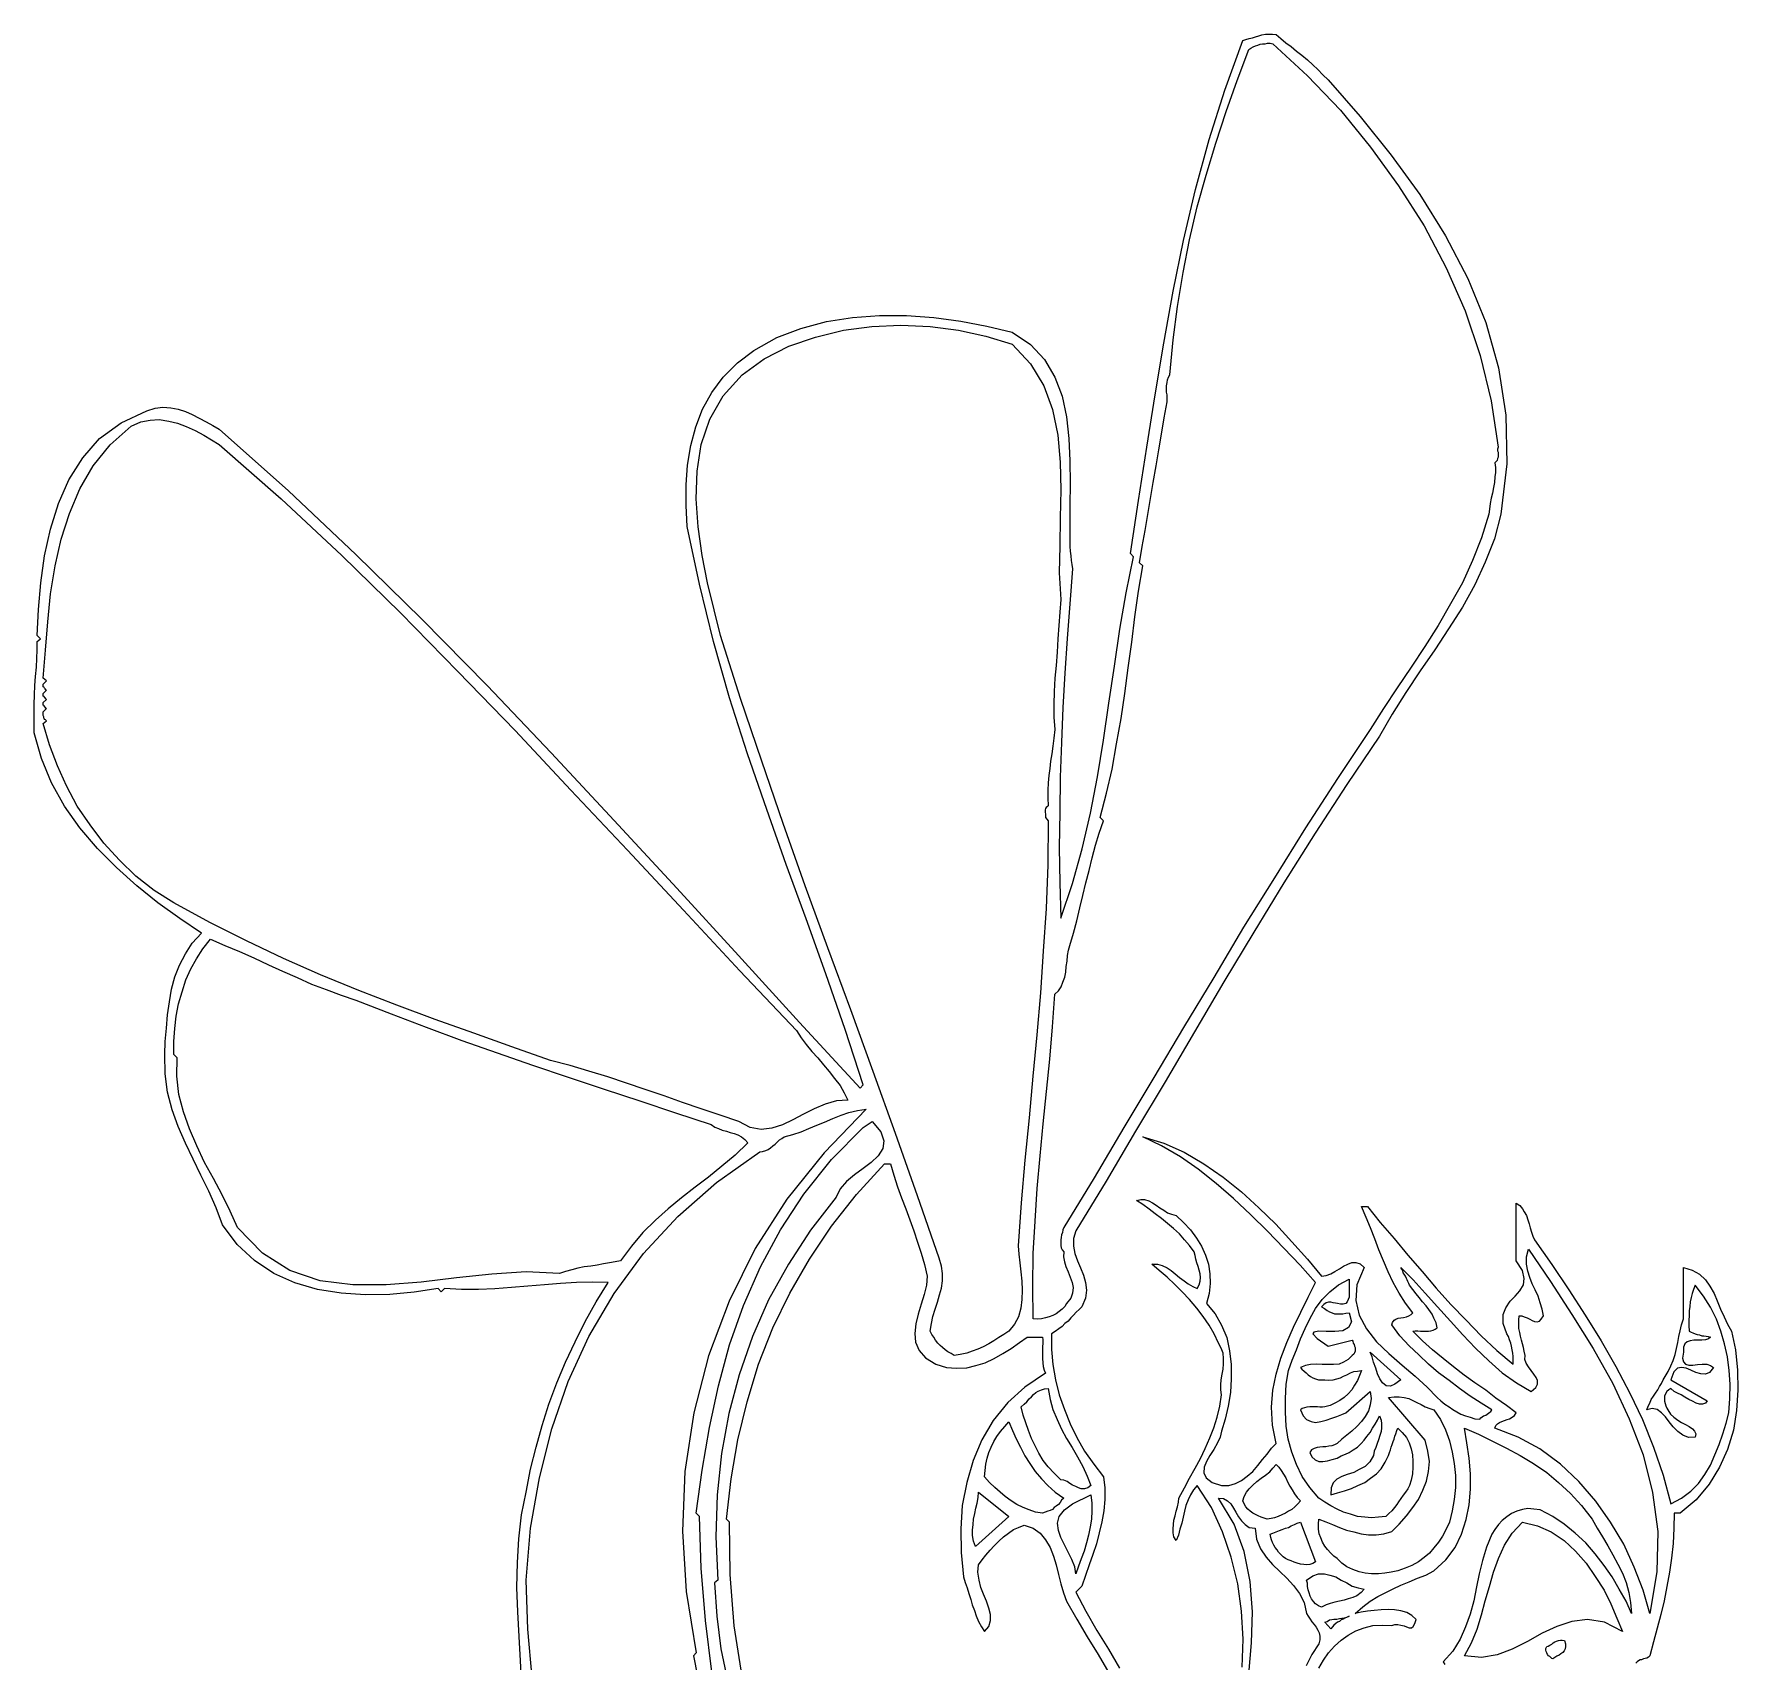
# Model space of a CAD drawing. Extents: x 0.06 to 5.38, y 0.05 to 9.2.
# Drawn here: x 0.701 to 4.417, y 5.649 to 9.199 of the extents above; entities that cross this region are included whole.
import ezdxf

# ---------------------------------------------------------------- set-up
doc = ezdxf.new("R2010")
doc.units = 0
doc.layers.add('1', color=7, linetype='Continuous')

msp = doc.modelspace()

# ---------------------------------------------------------------- linework, layer by layer
for points in [[(1.765, 5.598), (1.762, 5.651), (1.759, 5.704), (1.756, 5.758), (1.754, 5.811), (1.755, 5.865), (1.758, 5.917), (1.764, 5.969), (1.774, 6.019), (1.784, 6.069), (1.796, 6.117), (1.809, 6.164), (1.824, 6.211), (1.841, 6.257), (1.86, 6.302), (1.881, 6.347), (1.903, 6.391), (1.927, 6.434), (1.953, 6.476), (1.918, 6.477), (1.884, 6.476), (1.849, 6.474), (1.814, 6.471), (1.778, 6.468), (1.742, 6.465), (1.706, 6.462), (1.67, 6.461), (1.633, 6.461), (1.596, 6.463), (1.589, 6.456), (1.582, 6.463), (1.53, 6.455), (1.477, 6.45), (1.423, 6.449), (1.371, 6.453), (1.319, 6.461), (1.27, 6.475), (1.224, 6.496), (1.182, 6.524), (1.144, 6.559), (1.112, 6.602), (1.098, 6.639), (1.082, 6.675), (1.065, 6.71), (1.048, 6.745), (1.031, 6.78), (1.015, 6.816), (1.002, 6.853), (0.992, 6.891), (0.987, 6.931), (0.986, 6.973), (0.987, 7.002), (0.99, 7.031), (0.992, 7.06), (0.996, 7.088), (1.001, 7.116), (1.008, 7.143), (1.018, 7.168), (1.031, 7.193), (1.046, 7.216), (1.066, 7.238), (1.019, 7.27), (0.971, 7.304), (0.925, 7.341), (0.881, 7.381), (0.839, 7.423), (0.801, 7.468), (0.767, 7.515), (0.739, 7.566), (0.717, 7.619), (0.701, 7.675), (0.701, 7.696), (0.701, 7.716), (0.701, 7.737), (0.702, 7.758), (0.703, 7.778), (0.704, 7.798), (0.706, 7.818), (0.707, 7.837), (0.708, 7.856), (0.708, 7.874), (0.715, 7.88), (0.708, 7.887), (0.711, 7.944), (0.716, 8.002), (0.724, 8.061), (0.737, 8.119), (0.754, 8.175), (0.777, 8.227), (0.807, 8.275), (0.844, 8.317), (0.891, 8.351), (0.947, 8.377), (0.965, 8.383), (0.982, 8.385), (0.999, 8.384), (1.015, 8.381), (1.031, 8.376), (1.046, 8.369), (1.061, 8.361), (1.076, 8.353), (1.091, 8.345), (1.105, 8.337), (1.256, 8.203), (1.403, 8.064), (1.547, 7.923), (1.689, 7.778), (1.829, 7.631), (1.966, 7.484), (2.103, 7.336), (2.237, 7.189), (2.37, 7.043), (2.503, 6.9), (2.509, 6.907), (2.47, 7.028), (2.428, 7.149), (2.385, 7.269), (2.341, 7.388), (2.299, 7.508), (2.257, 7.629), (2.218, 7.751), (2.183, 7.874), (2.152, 7.999), (2.125, 8.125), (2.123, 8.171), (2.123, 8.216), (2.126, 8.259), (2.133, 8.302), (2.144, 8.342), (2.159, 8.381), (2.179, 8.417), (2.204, 8.451), (2.235, 8.482), (2.271, 8.509), (2.321, 8.537), (2.373, 8.557), (2.429, 8.572), (2.486, 8.581), (2.545, 8.585), (2.604, 8.585), (2.663, 8.581), (2.722, 8.573), (2.779, 8.562), (2.834, 8.549), (2.874, 8.522), (2.905, 8.489), (2.927, 8.451), (2.943, 8.409), (2.953, 8.364), (2.958, 8.317), (2.96, 8.268), (2.961, 8.219), (2.96, 8.171), (2.96, 8.125), (2.96, 8.118), (2.96, 8.109), (2.96, 8.1), (2.96, 8.091), (2.96, 8.081), (2.961, 8.071), (2.962, 8.061), (2.963, 8.051), (2.964, 8.042), (2.966, 8.033), (2.96, 7.956), (2.954, 7.881), (2.949, 7.805), (2.945, 7.73), (2.942, 7.654), (2.939, 7.578), (2.938, 7.502), (2.937, 7.425), (2.938, 7.348), (2.94, 7.271), (2.966, 7.346), (2.987, 7.422), (3.005, 7.5), (3.02, 7.579), (3.033, 7.659), (3.045, 7.74), (3.057, 7.82), (3.069, 7.901), (3.083, 7.98), (3.099, 8.059), (3.092, 8.066), (3.11, 8.182), (3.128, 8.298), (3.146, 8.412), (3.165, 8.525), (3.185, 8.638), (3.208, 8.749), (3.234, 8.86), (3.264, 8.969), (3.298, 9.077), (3.337, 9.185), (3.344, 9.187), (3.351, 9.189), (3.358, 9.191), (3.365, 9.193), (3.372, 9.195), (3.379, 9.197), (3.387, 9.199), (3.394, 9.199), (3.402, 9.199), (3.41, 9.198), (3.42, 9.189), (3.431, 9.18), (3.443, 9.172), (3.454, 9.162), (3.466, 9.153), (3.478, 9.143), (3.49, 9.132), (3.501, 9.122), (3.512, 9.11), (3.523, 9.099)], [(3.523, 9.099), (3.593, 9.019), (3.661, 8.935), (3.723, 8.849), (3.779, 8.759), (3.828, 8.666), (3.867, 8.57), (3.895, 8.471), (3.911, 8.368), (3.913, 8.262), (3.9, 8.152), (3.886, 8.098), (3.866, 8.047), (3.843, 7.998), (3.816, 7.949), (3.786, 7.902), (3.756, 7.856), (3.724, 7.81), (3.693, 7.763), (3.663, 7.716), (3.635, 7.668), (3.564, 7.562), (3.495, 7.456), (3.427, 7.348), (3.361, 7.24), (3.296, 7.132), (3.232, 7.023), (3.168, 6.914), (3.103, 6.806), (3.039, 6.697), (2.973, 6.589), (2.968, 6.572), (2.968, 6.555), (2.971, 6.539), (2.977, 6.523), (2.983, 6.508), (2.99, 6.492), (2.994, 6.476), (2.996, 6.459), (2.994, 6.442), (2.986, 6.423), (2.98, 6.417), (2.974, 6.411), (2.968, 6.405), (2.962, 6.399), (2.956, 6.392), (2.949, 6.387), (2.943, 6.38), (2.936, 6.375), (2.928, 6.369), (2.92, 6.364), (2.92, 6.33), (2.923, 6.297), (2.929, 6.264), (2.937, 6.231), (2.948, 6.199), (2.961, 6.168), (2.975, 6.138), (2.992, 6.108), (3.012, 6.08), (3.033, 6.052), (3.036, 6.028), (3.036, 6.003), (3.034, 5.978), (3.03, 5.954), (3.024, 5.93), (3.018, 5.906), (3.01, 5.883), (3.002, 5.86), (2.994, 5.837), (2.986, 5.814), (2.973, 5.801), (2.995, 5.759), (3.019, 5.717), (3.044, 5.676), (3.068, 5.635)], [(3.336, 5.637), (3.338, 5.698), (3.334, 5.759), (3.326, 5.819), (3.312, 5.877), (3.293, 5.932), (3.269, 5.985), (3.238, 6.033), (3.23, 6.024), (3.223, 6.013), (3.218, 6.002), (3.213, 5.99), (3.21, 5.977), (3.207, 5.964), (3.204, 5.951), (3.2, 5.938), (3.197, 5.925), (3.192, 5.913), (3.187, 5.921), (3.185, 5.93), (3.185, 5.939), (3.186, 5.948), (3.187, 5.958), (3.19, 5.967), (3.192, 5.977), (3.195, 5.987), (3.197, 5.997), (3.198, 6.006), (3.21, 6.028), (3.221, 6.049), (3.233, 6.071), (3.245, 6.092), (3.255, 6.114), (3.265, 6.137), (3.274, 6.159), (3.281, 6.182), (3.287, 6.206), (3.291, 6.231), (3.289, 6.242), (3.289, 6.253), (3.29, 6.264), (3.292, 6.276), (3.294, 6.287), (3.295, 6.299), (3.295, 6.31), (3.294, 6.322), (3.29, 6.333), (3.284, 6.344), (3.275, 6.364), (3.264, 6.383), (3.251, 6.402), (3.237, 6.42), (3.221, 6.439), (3.205, 6.456), (3.189, 6.472), (3.172, 6.488), (3.155, 6.502), (3.139, 6.516), (3.151, 6.516), (3.161, 6.513), (3.172, 6.508), (3.181, 6.502), (3.19, 6.495), (3.199, 6.487), (3.209, 6.48), (3.218, 6.473), (3.228, 6.467), (3.238, 6.463), (3.242, 6.471), (3.244, 6.479), (3.245, 6.487), (3.244, 6.495), (3.242, 6.503), (3.24, 6.511), (3.237, 6.519), (3.235, 6.527), (3.233, 6.535), (3.231, 6.543), (3.221, 6.557), (3.21, 6.569), (3.199, 6.582), (3.186, 6.594), (3.173, 6.605), (3.16, 6.616), (3.146, 6.626), (3.133, 6.636), (3.119, 6.646), (3.105, 6.655), (3.115, 6.657), (3.123, 6.657), (3.132, 6.654), (3.14, 6.65), (3.148, 6.645), (3.156, 6.639), (3.165, 6.634), (3.173, 6.628), (3.182, 6.625), (3.192, 6.622), (3.208, 6.607), (3.223, 6.591), (3.236, 6.573), (3.247, 6.555), (3.256, 6.536), (3.262, 6.516), (3.265, 6.495), (3.266, 6.474), (3.264, 6.452), (3.258, 6.43), (3.277, 6.408), (3.291, 6.383), (3.302, 6.356), (3.308, 6.327), (3.312, 6.297), (3.312, 6.266), (3.31, 6.236), (3.305, 6.206), (3.299, 6.178), (3.291, 6.152), (3.288, 6.139), (3.282, 6.126), (3.274, 6.112), (3.265, 6.099), (3.258, 6.086), (3.253, 6.073), (3.252, 6.061), (3.257, 6.05), (3.27, 6.04), (3.291, 6.033), (3.307, 6.033), (3.321, 6.038), (3.334, 6.044), (3.347, 6.054), (3.359, 6.064), (3.37, 6.077), (3.38, 6.09), (3.39, 6.102), (3.4, 6.115), (3.41, 6.125), (3.402, 6.165), (3.4, 6.204), (3.403, 6.241), (3.41, 6.276), (3.42, 6.311), (3.433, 6.345), (3.448, 6.379), (3.464, 6.411), (3.48, 6.444), (3.496, 6.476), (3.462, 6.514), (3.427, 6.551), (3.391, 6.588), (3.355, 6.624), (3.317, 6.659), (3.279, 6.692), (3.24, 6.723), (3.201, 6.75), (3.16, 6.774), (3.119, 6.794), (3.165, 6.78), (3.209, 6.76), (3.252, 6.735), (3.294, 6.706), (3.334, 6.674), (3.372, 6.639), (3.409, 6.603), (3.444, 6.565), (3.478, 6.527), (3.509, 6.49), (3.519, 6.491), (3.529, 6.495), (3.538, 6.5), (3.548, 6.506), (3.557, 6.512), (3.566, 6.516), (3.575, 6.52), (3.584, 6.52), (3.593, 6.517), (3.602, 6.509), (3.586, 6.471), (3.584, 6.437), (3.591, 6.405), (3.607, 6.375), (3.629, 6.347), (3.656, 6.321), (3.685, 6.296), (3.713, 6.272), (3.739, 6.248), (3.761, 6.225), (3.769, 6.218), (3.778, 6.211), (3.787, 6.205), (3.795, 6.199), (3.804, 6.194), (3.813, 6.189), (3.823, 6.185), (3.833, 6.182), (3.843, 6.179), (3.854, 6.178), (3.856, 6.181), (3.859, 6.183), (3.862, 6.185), (3.865, 6.186), (3.867, 6.187), (3.87, 6.189), (3.873, 6.191), (3.876, 6.193), (3.878, 6.195), (3.88, 6.198), (3.857, 6.213), (3.833, 6.228), (3.81, 6.245), (3.787, 6.262), (3.764, 6.279), (3.742, 6.298), (3.721, 6.318), (3.7, 6.338), (3.68, 6.36), (3.662, 6.384), (3.664, 6.389), (3.667, 6.394), (3.671, 6.396), (3.676, 6.398), (3.682, 6.399), (3.688, 6.4), (3.694, 6.401), (3.699, 6.403), (3.704, 6.406), (3.708, 6.41), (3.692, 6.431), (3.678, 6.453), (3.665, 6.476), (3.654, 6.499), (3.644, 6.523), (3.634, 6.547), (3.625, 6.571), (3.616, 6.595), (3.606, 6.618), (3.596, 6.642), (3.609, 6.642), (3.637, 6.607), (3.667, 6.572), (3.697, 6.536), (3.728, 6.5), (3.759, 6.464), (3.791, 6.428), (3.824, 6.394), (3.857, 6.36), (3.891, 6.328), (3.927, 6.298), (3.927, 6.303), (3.927, 6.309), (3.927, 6.315), (3.926, 6.322), (3.925, 6.329), (3.923, 6.337), (3.922, 6.344), (3.919, 6.351), (3.917, 6.358), (3.913, 6.364), (3.905, 6.387), (3.905, 6.406), (3.911, 6.421), (3.92, 6.435), (3.931, 6.446), (3.941, 6.458), (3.949, 6.471), (3.951, 6.485), (3.947, 6.502), (3.933, 6.523), (3.933, 6.536), (3.933, 6.549), (3.933, 6.562), (3.933, 6.575), (3.933, 6.588), (3.933, 6.602), (3.933, 6.615), (3.933, 6.627), (3.933, 6.638), (3.933, 6.649), (3.941, 6.644), (3.947, 6.637), (3.951, 6.63), (3.956, 6.622), (3.959, 6.613), (3.962, 6.604), (3.964, 6.595), (3.967, 6.586), (3.97, 6.577), (3.973, 6.569), (4.011, 6.515), (4.048, 6.46), (4.084, 6.405), (4.119, 6.349), (4.151, 6.293), (4.181, 6.235), (4.209, 6.177), (4.233, 6.117), (4.254, 6.056), (4.271, 5.993), (4.294, 6.006), (4.314, 6.021), (4.331, 6.038), (4.345, 6.057), (4.357, 6.078), (4.367, 6.1), (4.376, 6.123), (4.384, 6.146), (4.391, 6.169), (4.397, 6.192), (4.399, 6.223), (4.4, 6.254), (4.398, 6.284), (4.394, 6.314), (4.388, 6.342), (4.38, 6.37), (4.37, 6.396), (4.357, 6.422), (4.342, 6.446), (4.324, 6.47), (4.32, 6.461), (4.317, 6.452), (4.315, 6.443), (4.313, 6.434), (4.312, 6.424), (4.311, 6.414), (4.311, 6.404), (4.31, 6.393), (4.31, 6.382), (4.311, 6.37), (4.315, 6.368), (4.319, 6.366), (4.324, 6.364), (4.328, 6.363), (4.333, 6.362), (4.338, 6.36), (4.343, 6.36), (4.348, 6.359), (4.352, 6.358), (4.357, 6.357), (4.353, 6.353), (4.346, 6.351), (4.338, 6.35), (4.33, 6.35), (4.321, 6.35), (4.313, 6.349), (4.306, 6.347), (4.301, 6.342), (4.298, 6.335), (4.298, 6.324), (4.296, 6.311), (4.298, 6.303), (4.303, 6.298), (4.31, 6.296), (4.319, 6.296), (4.329, 6.297), (4.339, 6.298), (4.349, 6.298), (4.357, 6.295), (4.364, 6.291), (4.355, 6.28), (4.346, 6.276), (4.336, 6.277), (4.325, 6.28), (4.314, 6.285), (4.304, 6.289), (4.294, 6.291), (4.285, 6.289), (4.277, 6.281), (4.271, 6.264), (4.35, 6.218), (4.346, 6.213), (4.34, 6.211), (4.333, 6.211), (4.326, 6.213), (4.318, 6.217), (4.31, 6.221), (4.301, 6.226), (4.293, 6.231), (4.285, 6.235), (4.278, 6.238), (4.271, 6.245), (4.266, 6.242), (4.262, 6.238), (4.259, 6.233), (4.257, 6.228), (4.257, 6.223), (4.257, 6.217), (4.258, 6.212), (4.26, 6.207), (4.262, 6.202), (4.264, 6.198), (4.27, 6.189), (4.277, 6.182), (4.286, 6.176), (4.294, 6.171), (4.303, 6.166), (4.311, 6.162), (4.318, 6.157), (4.322, 6.152), (4.325, 6.146), (4.324, 6.139), (4.309, 6.138), (4.297, 6.143), (4.286, 6.151), (4.276, 6.161), (4.267, 6.172), (4.259, 6.183), (4.25, 6.192), (4.241, 6.199), (4.23, 6.201), (4.218, 6.198), (4.221, 6.206), (4.225, 6.213), (4.228, 6.221), (4.233, 6.228), (4.237, 6.235), (4.242, 6.242), (4.246, 6.249), (4.25, 6.256), (4.254, 6.264), (4.258, 6.271), (4.265, 6.282), (4.271, 6.294), (4.276, 6.306), (4.28, 6.319), (4.283, 6.332), (4.286, 6.345), (4.288, 6.358), (4.291, 6.371), (4.294, 6.384), (4.298, 6.397), (4.298, 6.406), (4.298, 6.416), (4.298, 6.427), (4.298, 6.438), (4.298, 6.45), (4.298, 6.462), (4.298, 6.474), (4.298, 6.486), (4.298, 6.498), (4.298, 6.509), (4.317, 6.503), (4.333, 6.494), (4.346, 6.482), (4.356, 6.468), (4.365, 6.452), (4.372, 6.436), (4.379, 6.418), (4.387, 6.401), (4.394, 6.385), (4.403, 6.37), (4.412, 6.329), (4.416, 6.285), (4.417, 6.241), (4.414, 6.197), (4.407, 6.154), (4.394, 6.112), (4.377, 6.073), (4.354, 6.036), (4.326, 6.002), (4.291, 5.973), (4.278, 5.973), (4.277, 5.94), (4.276, 5.907), (4.272, 5.875), (4.268, 5.844), (4.262, 5.813), (4.256, 5.782), (4.249, 5.752), (4.241, 5.722), (4.233, 5.692), (4.225, 5.662), (4.222, 5.659), (4.218, 5.657), (4.215, 5.656), (4.211, 5.655), (4.207, 5.653), (4.204, 5.653), (4.2, 5.651), (4.197, 5.649), (4.194, 5.646)]]:
    msp.add_lwpolyline(points)
at = {"layer": '1'}
for points in [[(3.403, 9.178), (3.478, 9.108), (3.55, 9.033), (3.616, 8.952), (3.677, 8.868), (3.733, 8.781), (3.781, 8.689), (3.822, 8.595), (3.855, 8.498), (3.879, 8.399), (3.894, 8.298), (3.893, 8.294), (3.893, 8.29), (3.894, 8.287), (3.894, 8.283), (3.894, 8.279), (3.894, 8.276), (3.893, 8.273), (3.892, 8.269), (3.89, 8.267), (3.887, 8.264), (3.888, 8.254), (3.888, 8.243), (3.887, 8.233), (3.886, 8.221), (3.884, 8.21), (3.882, 8.198), (3.879, 8.187), (3.877, 8.175), (3.875, 8.163), (3.874, 8.152), (3.858, 8.1), (3.838, 8.051), (3.816, 8.002), (3.79, 7.956), (3.763, 7.909), (3.734, 7.863), (3.704, 7.818), (3.674, 7.773), (3.644, 7.728), (3.615, 7.682), (3.544, 7.575), (3.474, 7.468), (3.406, 7.359), (3.339, 7.251), (3.274, 7.141), (3.208, 7.032), (3.143, 6.923), (3.078, 6.814), (3.013, 6.704), (2.947, 6.596), (2.945, 6.591), (2.944, 6.585), (2.942, 6.58), (2.941, 6.574), (2.94, 6.569), (2.94, 6.563), (2.94, 6.557), (2.941, 6.552), (2.943, 6.547), (2.947, 6.543), (2.946, 6.532), (2.948, 6.521), (2.951, 6.511), (2.956, 6.499), (2.961, 6.488), (2.965, 6.476), (2.967, 6.465), (2.966, 6.453), (2.962, 6.442), (2.953, 6.43), (2.949, 6.424), (2.943, 6.418), (2.937, 6.413), (2.93, 6.408), (2.923, 6.404), (2.915, 6.401), (2.907, 6.399), (2.898, 6.397), (2.889, 6.396), (2.88, 6.397), (2.879, 6.468), (2.88, 6.539), (2.884, 6.61), (2.889, 6.681), (2.895, 6.752), (2.902, 6.822), (2.909, 6.893), (2.916, 6.963), (2.922, 7.034), (2.927, 7.105), (2.935, 7.112), (2.941, 7.121), (2.945, 7.131), (2.949, 7.142), (2.951, 7.153), (2.952, 7.165), (2.954, 7.177), (2.955, 7.189), (2.957, 7.201), (2.96, 7.211), (2.968, 7.238), (2.975, 7.265), (2.982, 7.293), (2.988, 7.32), (2.995, 7.348), (3.002, 7.375), (3.009, 7.402), (3.016, 7.43), (3.024, 7.456), (3.033, 7.483), (3.026, 7.49), (3.04, 7.543), (3.052, 7.596), (3.062, 7.651), (3.072, 7.706), (3.08, 7.761), (3.087, 7.817), (3.095, 7.873), (3.102, 7.928), (3.11, 7.984), (3.119, 8.039), (3.112, 8.046), (3.118, 8.081), (3.124, 8.116), (3.13, 8.151), (3.136, 8.186), (3.142, 8.221), (3.148, 8.257), (3.154, 8.292), (3.16, 8.326), (3.166, 8.362), (3.172, 8.397), (3.172, 8.401), (3.172, 8.406), (3.172, 8.412), (3.171, 8.418), (3.171, 8.425), (3.171, 8.432), (3.172, 8.439), (3.173, 8.445), (3.175, 8.451), (3.178, 8.456), (3.185, 8.532), (3.195, 8.605), (3.207, 8.679), (3.221, 8.75), (3.238, 8.822), (3.257, 8.891), (3.278, 8.961), (3.301, 9.03), (3.325, 9.098), (3.35, 9.165), (3.355, 9.168), (3.36, 9.171), (3.365, 9.173), (3.37, 9.175), (3.375, 9.177), (3.38, 9.178), (3.386, 9.178), (3.391, 9.179), (3.397, 9.179), (3.403, 9.178)], [(2.834, 8.523), (2.874, 8.48), (2.903, 8.432), (2.922, 8.38), (2.934, 8.324), (2.939, 8.265), (2.94, 8.205), (2.939, 8.144), (2.938, 8.083), (2.937, 8.024), (2.94, 7.966), (2.938, 7.938), (2.936, 7.909), (2.934, 7.88), (2.932, 7.851), (2.93, 7.822), (2.927, 7.794), (2.926, 7.765), (2.925, 7.737), (2.925, 7.709), (2.927, 7.682), (2.925, 7.663), (2.923, 7.646), (2.921, 7.629), (2.918, 7.613), (2.916, 7.597), (2.914, 7.582), (2.913, 7.566), (2.912, 7.55), (2.912, 7.533), (2.913, 7.516), (2.911, 7.514), (2.908, 7.512), (2.907, 7.51), (2.906, 7.507), (2.906, 7.504), (2.906, 7.501), (2.907, 7.498), (2.907, 7.495), (2.907, 7.492), (2.907, 7.49), (2.913, 7.483), (2.912, 7.387), (2.908, 7.292), (2.902, 7.199), (2.896, 7.108), (2.888, 7.016), (2.879, 6.926), (2.871, 6.835), (2.862, 6.743), (2.854, 6.65), (2.847, 6.556), (2.849, 6.538), (2.851, 6.519), (2.853, 6.499), (2.855, 6.479), (2.856, 6.459), (2.855, 6.439), (2.853, 6.42), (2.848, 6.401), (2.839, 6.385), (2.827, 6.37), (2.816, 6.363), (2.805, 6.356), (2.794, 6.349), (2.783, 6.342), (2.771, 6.336), (2.759, 6.331), (2.747, 6.326), (2.735, 6.322), (2.721, 6.319), (2.708, 6.317), (2.701, 6.321), (2.694, 6.325), (2.688, 6.329), (2.682, 6.334), (2.677, 6.339), (2.672, 6.344), (2.667, 6.35), (2.663, 6.357), (2.659, 6.363), (2.655, 6.37), (2.658, 6.387), (2.661, 6.402), (2.666, 6.418), (2.671, 6.433), (2.676, 6.449), (2.68, 6.464), (2.682, 6.48), (2.682, 6.496), (2.68, 6.512), (2.675, 6.529), (2.628, 6.665), (2.58, 6.801), (2.531, 6.936), (2.482, 7.071), (2.432, 7.206), (2.383, 7.341), (2.335, 7.477), (2.288, 7.613), (2.242, 7.75), (2.198, 7.887), (2.184, 7.943), (2.17, 8.002), (2.158, 8.062), (2.149, 8.124), (2.145, 8.185), (2.147, 8.246), (2.156, 8.304), (2.175, 8.359), (2.204, 8.41), (2.245, 8.456), (2.293, 8.491), (2.347, 8.518), (2.405, 8.538), (2.466, 8.553), (2.528, 8.561), (2.591, 8.564), (2.655, 8.561), (2.717, 8.553), (2.777, 8.54), (2.834, 8.523)], [(1.105, 8.304), (1.24, 8.185), (1.372, 8.062), (1.5, 7.937), (1.625, 7.809), (1.75, 7.68), (1.872, 7.55), (1.995, 7.419), (2.117, 7.288), (2.24, 7.156), (2.364, 7.026), (2.374, 7.01), (2.385, 6.995), (2.397, 6.98), (2.41, 6.966), (2.423, 6.951), (2.435, 6.936), (2.447, 6.921), (2.459, 6.906), (2.468, 6.89), (2.476, 6.874), (2.451, 6.872), (2.426, 6.865), (2.402, 6.855), (2.379, 6.843), (2.356, 6.831), (2.333, 6.82), (2.31, 6.813), (2.287, 6.81), (2.263, 6.814), (2.238, 6.827), (2.197, 6.841), (2.156, 6.855), (2.115, 6.869), (2.075, 6.883), (2.034, 6.897), (1.993, 6.911), (1.952, 6.925), (1.911, 6.937), (1.87, 6.949), (1.827, 6.96), (1.743, 6.99), (1.66, 7.02), (1.576, 7.05), (1.492, 7.081), (1.409, 7.113), (1.326, 7.147), (1.245, 7.183), (1.164, 7.221), (1.084, 7.261), (1.006, 7.304), (0.963, 7.331), (0.923, 7.362), (0.887, 7.397), (0.853, 7.434), (0.823, 7.474), (0.795, 7.515), (0.772, 7.559), (0.752, 7.603), (0.735, 7.649), (0.721, 7.695), (0.728, 7.701), (0.726, 7.703), (0.724, 7.704), (0.723, 7.706), (0.722, 7.708), (0.722, 7.71), (0.721, 7.713), (0.721, 7.716), (0.721, 7.718), (0.721, 7.721), (0.728, 7.728), (0.727, 7.729), (0.725, 7.731), (0.724, 7.732), (0.723, 7.734), (0.721, 7.735), (0.721, 7.737), (0.721, 7.739), (0.721, 7.741), (0.728, 7.748), (0.727, 7.749), (0.725, 7.751), (0.724, 7.752), (0.723, 7.754), (0.721, 7.755), (0.721, 7.757), (0.721, 7.759), (0.721, 7.761), (0.728, 7.768), (0.727, 7.769), (0.725, 7.771), (0.724, 7.772), (0.723, 7.774), (0.721, 7.775), (0.721, 7.777), (0.721, 7.779), (0.721, 7.781), (0.728, 7.788), (0.721, 7.794), (0.726, 7.855), (0.731, 7.917), (0.737, 7.978), (0.747, 8.039), (0.76, 8.097), (0.778, 8.153), (0.801, 8.207), (0.83, 8.257), (0.867, 8.303), (0.913, 8.344), (0.934, 8.353), (0.954, 8.357), (0.974, 8.358), (0.995, 8.355), (1.014, 8.35), (1.033, 8.343), (1.052, 8.334), (1.071, 8.324), (1.088, 8.314), (1.105, 8.304)], [(1.403, 7.092), (1.48, 7.062), (1.556, 7.033), (1.634, 7.004), (1.711, 6.977), (1.788, 6.95), (1.866, 6.924), (1.944, 6.898), (2.022, 6.872), (2.1, 6.846), (2.178, 6.821), (2.186, 6.815), (2.194, 6.812), (2.202, 6.808), (2.211, 6.806), (2.219, 6.803), (2.228, 6.801), (2.236, 6.798), (2.244, 6.794), (2.251, 6.788), (2.258, 6.781), (2.23, 6.754), (2.201, 6.73), (2.172, 6.706), (2.143, 6.684), (2.113, 6.661), (2.084, 6.637), (2.056, 6.612), (2.029, 6.585), (2.004, 6.555), (1.98, 6.523), (1.968, 6.521), (1.956, 6.519), (1.943, 6.517), (1.929, 6.514), (1.915, 6.512), (1.901, 6.51), (1.887, 6.507), (1.874, 6.504), (1.86, 6.5), (1.847, 6.496), (1.774, 6.499), (1.699, 6.494), (1.622, 6.486), (1.545, 6.477), (1.469, 6.471), (1.396, 6.471), (1.325, 6.48), (1.259, 6.502), (1.199, 6.54), (1.145, 6.596), (1.129, 6.632), (1.111, 6.667), (1.092, 6.703), (1.073, 6.738), (1.056, 6.774), (1.04, 6.811), (1.027, 6.848), (1.017, 6.886), (1.012, 6.926), (1.013, 6.966), (1.006, 6.973), (1.006, 7.002), (1.008, 7.03), (1.011, 7.057), (1.016, 7.084), (1.024, 7.11), (1.032, 7.136), (1.043, 7.16), (1.055, 7.182), (1.069, 7.204), (1.086, 7.225), (1.117, 7.211), (1.149, 7.198), (1.18, 7.184), (1.212, 7.169), (1.243, 7.155), (1.275, 7.141), (1.306, 7.127), (1.338, 7.115), (1.371, 7.103), (1.403, 7.092)], [(1.787, 5.614), (1.778, 5.72), (1.774, 5.827), (1.784, 5.94), (1.803, 6.05), (1.83, 6.157), (1.866, 6.26), (1.911, 6.358), (1.966, 6.452), (2.03, 6.539), (2.105, 6.62), (2.189, 6.694), (2.284, 6.761), (2.29, 6.762), (2.297, 6.764), (2.302, 6.766), (2.307, 6.77), (2.312, 6.774), (2.317, 6.778), (2.322, 6.782), (2.327, 6.787), (2.332, 6.79), (2.337, 6.794), (2.356, 6.799), (2.374, 6.805), (2.391, 6.812), (2.408, 6.819), (2.425, 6.826), (2.443, 6.834), (2.461, 6.841), (2.478, 6.847), (2.497, 6.851), (2.516, 6.854)], [(2.516, 6.854), (2.424, 6.759), (2.343, 6.658), (2.274, 6.55), (2.217, 6.435), (2.172, 6.316), (2.14, 6.192), (2.12, 6.064), (2.115, 5.934), (2.123, 5.802), (2.145, 5.668), (2.139, 5.662), (2.172, 5.495)], [(2.179, 5.627), (2.165, 5.739), (2.156, 5.853), (2.152, 5.966), (2.145, 5.973), (2.158, 6.067), (2.174, 6.16), (2.194, 6.251), (2.218, 6.34), (2.248, 6.426), (2.285, 6.51), (2.329, 6.591), (2.38, 6.669), (2.44, 6.744), (2.509, 6.814), (2.529, 6.827), (2.548, 6.805), (2.554, 6.785), (2.552, 6.768), (2.542, 6.752), (2.527, 6.738), (2.509, 6.725), (2.49, 6.711), (2.473, 6.696), (2.459, 6.68), (2.45, 6.662)], [(2.245, 5.617), (2.228, 5.727), (2.219, 5.839), (2.218, 5.953), (2.211, 5.96), (2.221, 6.048), (2.236, 6.133), (2.256, 6.216), (2.281, 6.298), (2.312, 6.377), (2.349, 6.453), (2.392, 6.527), (2.44, 6.599), (2.495, 6.668), (2.556, 6.735), (2.569, 6.735)], [(2.569, 6.735), (2.576, 6.71), (2.584, 6.685), (2.593, 6.661), (2.602, 6.637), (2.611, 6.613), (2.62, 6.589), (2.628, 6.564), (2.636, 6.54), (2.643, 6.515), (2.649, 6.49), (2.647, 6.47), (2.642, 6.45), (2.636, 6.429), (2.629, 6.407), (2.624, 6.386), (2.622, 6.365), (2.623, 6.346), (2.631, 6.328), (2.645, 6.312), (2.668, 6.298), (2.691, 6.291), (2.713, 6.289), (2.735, 6.29), (2.755, 6.295), (2.775, 6.301), (2.795, 6.31), (2.814, 6.321), (2.832, 6.332), (2.85, 6.345), (2.867, 6.357), (2.9, 6.357), (2.901, 6.351), (2.901, 6.344), (2.9, 6.336), (2.9, 6.328), (2.9, 6.319), (2.9, 6.31), (2.901, 6.301), (2.902, 6.293), (2.904, 6.285), (2.907, 6.278), (2.862, 6.248), (2.825, 6.214), (2.793, 6.175), (2.768, 6.133), (2.749, 6.088), (2.735, 6.04), (2.725, 5.99), (2.722, 5.939), (2.723, 5.887), (2.728, 5.834), (2.732, 5.822), (2.736, 5.81), (2.74, 5.798), (2.744, 5.785), (2.747, 5.773), (2.752, 5.761), (2.756, 5.749), (2.761, 5.737), (2.767, 5.725), (2.774, 5.715), (2.783, 5.726), (2.787, 5.739), (2.787, 5.752), (2.783, 5.766), (2.778, 5.781), (2.772, 5.796), (2.766, 5.811), (2.762, 5.827), (2.759, 5.844), (2.761, 5.86), (2.769, 5.871), (2.777, 5.881), (2.786, 5.892), (2.795, 5.902), (2.805, 5.912), (2.815, 5.921), (2.826, 5.929), (2.837, 5.937), (2.848, 5.942), (2.86, 5.947), (2.88, 5.94), (2.895, 5.929), (2.907, 5.915), (2.917, 5.898), (2.924, 5.879), (2.93, 5.86), (2.935, 5.839), (2.94, 5.819), (2.946, 5.799), (2.953, 5.781), (2.975, 5.742), (2.998, 5.703), (3.022, 5.665), (3.045, 5.625)], [(2.45, 6.662), (2.394, 6.59), (2.346, 6.516), (2.303, 6.438), (2.268, 6.358), (2.239, 6.275), (2.216, 6.19), (2.2, 6.103), (2.191, 6.013), (2.188, 5.921), (2.192, 5.827), (2.185, 5.821), (2.19, 5.748), (2.199, 5.677), (2.213, 5.608)], [(4.225, 5.754), (4.21, 5.805), (4.191, 5.855), (4.168, 5.905), (4.139, 5.953), (4.107, 5.999), (4.07, 6.042), (4.03, 6.08), (3.985, 6.113), (3.938, 6.139), (3.887, 6.158), (3.889, 6.164), (3.893, 6.168), (3.897, 6.171), (3.902, 6.173), (3.908, 6.175), (3.914, 6.177), (3.919, 6.179), (3.925, 6.182), (3.93, 6.186), (3.933, 6.192), (3.912, 6.208), (3.889, 6.224), (3.867, 6.241), (3.843, 6.257), (3.82, 6.274), (3.797, 6.292), (3.774, 6.31), (3.751, 6.329), (3.729, 6.349), (3.708, 6.37), (3.713, 6.371), (3.719, 6.371), (3.725, 6.37), (3.73, 6.37), (3.736, 6.37), (3.742, 6.37), (3.747, 6.371), (3.752, 6.372), (3.757, 6.374), (3.761, 6.377), (3.759, 6.388), (3.754, 6.398), (3.75, 6.407), (3.743, 6.417), (3.737, 6.425), (3.729, 6.434), (3.722, 6.443), (3.715, 6.451), (3.708, 6.461), (3.701, 6.47), (3.699, 6.474), (3.697, 6.478), (3.696, 6.482), (3.694, 6.485), (3.692, 6.49), (3.689, 6.494), (3.687, 6.497), (3.686, 6.502), (3.684, 6.505), (3.682, 6.509), (3.709, 6.482), (3.735, 6.453), (3.762, 6.423), (3.79, 6.392), (3.817, 6.362), (3.845, 6.333), (3.874, 6.305), (3.903, 6.279), (3.934, 6.257), (3.966, 6.238), (3.976, 6.247), (3.98, 6.254), (3.98, 6.262), (3.977, 6.269), (3.972, 6.276), (3.966, 6.284), (3.96, 6.292), (3.955, 6.3), (3.952, 6.308), (3.953, 6.317), (3.951, 6.326), (3.949, 6.334), (3.947, 6.342), (3.945, 6.35), (3.943, 6.359), (3.941, 6.367), (3.939, 6.376), (3.939, 6.385), (3.939, 6.394), (3.94, 6.403), (3.946, 6.403), (3.951, 6.401), (3.957, 6.399), (3.963, 6.396), (3.968, 6.393), (3.973, 6.391), (3.979, 6.39), (3.984, 6.392), (3.988, 6.396), (3.993, 6.403), (3.99, 6.418), (3.986, 6.432), (3.981, 6.446), (3.975, 6.46), (3.968, 6.473), (3.963, 6.487), (3.959, 6.501), (3.956, 6.516), (3.956, 6.532), (3.96, 6.549), (4.008, 6.478), (4.055, 6.406), (4.101, 6.332), (4.144, 6.256), (4.18, 6.179), (4.21, 6.1), (4.231, 6.018), (4.242, 5.933), (4.24, 5.845), (4.225, 5.754)], [(3.569, 6.483), (3.569, 6.478), (3.569, 6.472), (3.569, 6.466), (3.569, 6.461), (3.569, 6.455), (3.569, 6.449), (3.569, 6.444), (3.567, 6.439), (3.565, 6.434), (3.562, 6.43), (3.556, 6.429), (3.55, 6.429), (3.544, 6.43), (3.539, 6.431), (3.534, 6.432), (3.529, 6.433), (3.524, 6.433), (3.519, 6.432), (3.514, 6.428), (3.509, 6.423), (3.515, 6.419), (3.521, 6.415), (3.526, 6.412), (3.532, 6.41), (3.537, 6.408), (3.543, 6.408), (3.549, 6.408), (3.555, 6.408), (3.562, 6.409), (3.569, 6.41), (3.574, 6.39), (3.568, 6.378), (3.555, 6.371), (3.538, 6.369), (3.519, 6.369), (3.503, 6.37), (3.492, 6.368), (3.49, 6.364), (3.499, 6.354), (3.523, 6.337), (3.576, 6.35), (3.577, 6.348), (3.578, 6.344), (3.58, 6.341), (3.581, 6.337), (3.582, 6.334), (3.582, 6.33), (3.582, 6.326), (3.581, 6.323), (3.579, 6.32), (3.576, 6.317), (3.567, 6.308), (3.557, 6.302), (3.547, 6.298), (3.535, 6.297), (3.523, 6.297), (3.51, 6.297), (3.497, 6.298), (3.485, 6.297), (3.474, 6.295), (3.463, 6.291), (3.466, 6.287), (3.471, 6.283), (3.475, 6.279), (3.48, 6.275), (3.485, 6.271), (3.49, 6.268), (3.496, 6.266), (3.502, 6.264), (3.509, 6.264), (3.516, 6.264), (3.525, 6.263), (3.534, 6.264), (3.542, 6.266), (3.55, 6.268), (3.557, 6.272), (3.564, 6.275), (3.572, 6.279), (3.579, 6.282), (3.587, 6.283), (3.596, 6.284), (3.592, 6.273), (3.587, 6.262), (3.581, 6.252), (3.575, 6.242), (3.567, 6.233), (3.558, 6.225), (3.549, 6.219), (3.538, 6.213), (3.528, 6.208), (3.516, 6.205), (3.511, 6.204), (3.505, 6.204), (3.5, 6.205), (3.494, 6.205), (3.488, 6.205), (3.483, 6.205), (3.477, 6.204), (3.472, 6.203), (3.467, 6.201), (3.463, 6.198), (3.469, 6.185), (3.476, 6.177), (3.486, 6.173), (3.496, 6.171), (3.507, 6.173), (3.519, 6.176), (3.531, 6.18), (3.542, 6.184), (3.553, 6.188), (3.562, 6.192), (3.615, 6.238), (3.617, 6.223), (3.615, 6.209), (3.611, 6.196), (3.604, 6.184), (3.596, 6.173), (3.586, 6.162), (3.575, 6.152), (3.564, 6.143), (3.553, 6.134), (3.543, 6.125), (3.537, 6.122), (3.531, 6.12), (3.525, 6.119), (3.518, 6.118), (3.512, 6.118), (3.505, 6.117), (3.499, 6.116), (3.493, 6.114), (3.487, 6.111), (3.483, 6.105), (3.488, 6.096), (3.495, 6.089), (3.503, 6.086), (3.512, 6.086), (3.522, 6.087), (3.532, 6.09), (3.543, 6.093), (3.552, 6.098), (3.561, 6.102), (3.569, 6.105), (3.578, 6.111), (3.587, 6.117), (3.595, 6.125), (3.602, 6.132), (3.608, 6.14), (3.615, 6.149), (3.62, 6.158), (3.626, 6.167), (3.631, 6.176), (3.635, 6.185), (3.639, 6.176), (3.64, 6.168), (3.64, 6.159), (3.639, 6.151), (3.636, 6.142), (3.633, 6.133), (3.63, 6.125), (3.627, 6.116), (3.624, 6.108), (3.622, 6.099), (3.614, 6.085), (3.604, 6.075), (3.591, 6.068), (3.579, 6.062), (3.565, 6.057), (3.553, 6.053), (3.542, 6.047), (3.534, 6.039), (3.53, 6.028), (3.529, 6.013), (3.544, 6.017), (3.559, 6.022), (3.574, 6.027), (3.588, 6.033), (3.603, 6.04), (3.616, 6.049), (3.629, 6.059), (3.639, 6.07), (3.648, 6.084), (3.655, 6.099), (3.657, 6.105), (3.659, 6.111), (3.661, 6.117), (3.663, 6.123), (3.665, 6.129), (3.667, 6.134), (3.669, 6.141), (3.671, 6.146), (3.673, 6.153), (3.675, 6.158), (3.685, 6.149), (3.694, 6.138), (3.7, 6.126), (3.704, 6.113), (3.707, 6.1), (3.708, 6.086), (3.708, 6.073), (3.707, 6.059), (3.704, 6.045), (3.701, 6.033), (3.697, 6.026), (3.692, 6.019), (3.687, 6.012), (3.682, 6.005), (3.677, 5.998), (3.673, 5.992), (3.668, 5.985), (3.662, 5.978), (3.656, 5.972), (3.649, 5.966), (3.633, 5.964), (3.618, 5.963), (3.603, 5.964), (3.587, 5.966), (3.572, 5.971), (3.557, 5.975), (3.543, 5.982), (3.529, 5.989), (3.516, 5.997), (3.503, 6.006), (3.483, 6.029), (3.467, 6.053), (3.454, 6.079), (3.444, 6.106), (3.436, 6.134), (3.432, 6.163), (3.43, 6.193), (3.43, 6.223), (3.432, 6.254), (3.437, 6.284), (3.445, 6.307), (3.454, 6.329), (3.463, 6.353), (3.473, 6.376), (3.484, 6.398), (3.496, 6.419), (3.51, 6.439), (3.527, 6.456), (3.546, 6.471), (3.569, 6.483)], [(3.682, 6.264), (3.669, 6.254), (3.659, 6.25), (3.65, 6.251), (3.642, 6.257), (3.636, 6.266), (3.631, 6.277), (3.627, 6.289), (3.622, 6.302), (3.619, 6.314), (3.615, 6.324), (3.682, 6.264)], [(2.913, 6.245), (2.917, 6.221), (2.923, 6.199), (2.932, 6.177), (2.942, 6.156), (2.953, 6.136), (2.965, 6.116), (2.977, 6.096), (2.988, 6.075), (2.998, 6.054), (3.006, 6.033), (2.999, 6.028), (2.992, 6.026), (2.985, 6.026), (2.979, 6.028), (2.973, 6.031), (2.966, 6.034), (2.96, 6.038), (2.954, 6.042), (2.947, 6.045), (2.94, 6.046), (2.926, 6.06), (2.913, 6.074), (2.902, 6.088), (2.892, 6.104), (2.884, 6.12), (2.876, 6.136), (2.87, 6.153), (2.864, 6.17), (2.858, 6.187), (2.854, 6.205), (2.86, 6.211), (2.866, 6.216), (2.871, 6.222), (2.876, 6.227), (2.881, 6.232), (2.886, 6.236), (2.891, 6.239), (2.898, 6.242), (2.905, 6.244), (2.913, 6.245)], [(3.754, 6.198), (3.768, 6.177), (3.779, 6.155), (3.788, 6.131), (3.794, 6.106), (3.798, 6.081), (3.801, 6.055), (3.801, 6.029), (3.798, 6.003), (3.794, 5.978), (3.788, 5.953), (3.781, 5.938), (3.773, 5.923), (3.764, 5.91), (3.754, 5.897), (3.744, 5.886), (3.733, 5.876), (3.72, 5.867), (3.706, 5.859), (3.691, 5.853), (3.675, 5.847), (3.661, 5.844), (3.647, 5.842), (3.633, 5.841), (3.618, 5.841), (3.604, 5.842), (3.591, 5.845), (3.577, 5.85), (3.564, 5.856), (3.553, 5.864), (3.543, 5.874), (3.536, 5.879), (3.529, 5.886), (3.522, 5.894), (3.516, 5.901), (3.511, 5.91), (3.507, 5.919), (3.504, 5.928), (3.502, 5.938), (3.502, 5.949), (3.503, 5.96), (3.518, 5.954), (3.533, 5.948), (3.548, 5.942), (3.563, 5.936), (3.579, 5.932), (3.595, 5.928), (3.611, 5.926), (3.628, 5.926), (3.645, 5.928), (3.662, 5.933), (3.678, 5.949), (3.694, 5.967), (3.708, 5.985), (3.72, 6.003), (3.73, 6.023), (3.738, 6.043), (3.742, 6.064), (3.744, 6.086), (3.741, 6.108), (3.735, 6.132), (3.655, 6.225), (3.667, 6.227), (3.678, 6.227), (3.689, 6.225), (3.699, 6.223), (3.708, 6.219), (3.717, 6.214), (3.726, 6.21), (3.735, 6.205), (3.745, 6.201), (3.754, 6.198)], [(2.947, 6.006), (2.942, 6.001), (2.939, 5.996), (2.935, 5.992), (2.93, 5.988), (2.926, 5.985), (2.922, 5.981), (2.917, 5.979), (2.912, 5.977), (2.906, 5.975), (2.9, 5.973), (2.885, 5.975), (2.871, 5.98), (2.858, 5.985), (2.844, 5.992), (2.832, 6), (2.819, 6.009), (2.808, 6.019), (2.796, 6.029), (2.785, 6.04), (2.774, 6.052), (2.775, 6.066), (2.777, 6.08), (2.78, 6.093), (2.783, 6.105), (2.788, 6.117), (2.794, 6.129), (2.801, 6.14), (2.809, 6.151), (2.818, 6.162), (2.827, 6.172), (2.835, 6.153), (2.843, 6.135), (2.852, 6.117), (2.862, 6.098), (2.873, 6.081), (2.884, 6.064), (2.898, 6.048), (2.912, 6.033), (2.928, 6.019), (2.947, 6.006)], [(3.503, 5.635), (3.513, 5.652), (3.524, 5.668), (3.537, 5.683), (3.552, 5.696), (3.567, 5.707), (3.584, 5.716), (3.602, 5.723), (3.621, 5.728), (3.641, 5.729), (3.662, 5.728), (3.669, 5.73), (3.675, 5.73), (3.682, 5.729), (3.689, 5.727), (3.694, 5.725), (3.7, 5.723), (3.705, 5.723), (3.709, 5.726), (3.712, 5.732), (3.715, 5.741), (3.706, 5.75), (3.695, 5.756), (3.682, 5.76), (3.668, 5.762), (3.654, 5.763), (3.639, 5.762), (3.624, 5.761), (3.609, 5.759), (3.595, 5.757), (3.582, 5.754), (3.599, 5.769), (3.615, 5.781), (3.632, 5.791), (3.649, 5.8), (3.665, 5.808), (3.682, 5.816), (3.7, 5.823), (3.718, 5.831), (3.736, 5.838), (3.754, 5.847), (3.78, 5.871), (3.8, 5.898), (3.814, 5.927), (3.824, 5.959), (3.831, 5.991), (3.834, 6.025), (3.834, 6.059), (3.831, 6.093), (3.826, 6.126), (3.821, 6.158), (3.851, 6.145), (3.882, 6.13), (3.912, 6.115), (3.942, 6.099), (3.971, 6.081), (4, 6.062), (4.026, 6.04), (4.052, 6.016), (4.076, 5.99), (4.099, 5.96)], [(3.463, 6), (3.457, 5.993), (3.451, 5.987), (3.444, 5.981), (3.437, 5.977), (3.43, 5.973), (3.422, 5.969), (3.414, 5.966), (3.406, 5.963), (3.399, 5.961), (3.39, 5.96), (3.384, 5.962), (3.377, 5.964), (3.371, 5.967), (3.365, 5.97), (3.359, 5.973), (3.353, 5.977), (3.348, 5.982), (3.344, 5.987), (3.34, 5.993), (3.337, 6), (3.34, 6.009), (3.345, 6.019), (3.351, 6.026), (3.359, 6.034), (3.368, 6.042), (3.377, 6.049), (3.387, 6.056), (3.396, 6.063), (3.403, 6.071), (3.41, 6.079), (3.416, 6.073), (3.421, 6.066), (3.426, 6.058), (3.431, 6.05), (3.435, 6.041), (3.44, 6.032), (3.445, 6.024), (3.45, 6.015), (3.456, 6.007), (3.463, 6)], [(2.754, 5.9), (2.75, 5.912), (2.748, 5.924), (2.748, 5.936), (2.749, 5.948), (2.75, 5.96), (2.753, 5.972), (2.755, 5.984), (2.758, 5.995), (2.76, 6.007), (2.761, 6.019), (2.827, 5.966), (2.754, 5.9)], [(2.973, 5.841), (2.971, 5.856), (2.964, 5.872), (2.956, 5.888), (2.948, 5.904), (2.94, 5.92), (2.935, 5.935), (2.933, 5.951), (2.937, 5.966), (2.948, 5.98), (2.966, 5.993), (3.006, 6.013), (3.008, 5.995), (3.008, 5.978), (3.007, 5.96), (3.004, 5.943), (3.001, 5.925), (2.996, 5.908), (2.991, 5.89), (2.985, 5.873), (2.979, 5.857), (2.973, 5.841)], [(3.35, 5.622), (3.356, 5.69), (3.358, 5.758), (3.353, 5.824), (3.34, 5.889), (3.318, 5.949), (3.284, 6.006), (3.295, 6.005), (3.304, 6), (3.311, 5.993), (3.317, 5.984), (3.322, 5.975), (3.328, 5.965), (3.334, 5.956), (3.342, 5.948), (3.351, 5.942), (3.364, 5.94)], [(4.099, 5.96), (4.11, 5.94), (4.122, 5.921), (4.133, 5.902), (4.144, 5.882), (4.155, 5.862), (4.165, 5.842), (4.173, 5.822), (4.179, 5.8), (4.183, 5.778), (4.185, 5.754), (4.173, 5.781), (4.158, 5.807), (4.143, 5.834), (4.125, 5.859), (4.106, 5.884), (4.085, 5.908), (4.062, 5.929), (4.038, 5.949), (4.013, 5.966), (3.986, 5.98), (3.972, 5.982), (3.959, 5.983), (3.947, 5.981), (3.935, 5.977), (3.923, 5.972), (3.913, 5.965), (3.903, 5.957), (3.895, 5.948), (3.887, 5.937), (3.88, 5.927), (3.869, 5.899), (3.86, 5.87), (3.853, 5.841), (3.847, 5.812), (3.841, 5.782), (3.833, 5.753), (3.823, 5.725), (3.811, 5.698), (3.795, 5.672), (3.774, 5.649), (3.778, 5.643)], [(3.496, 5.867), (3.49, 5.863), (3.483, 5.861), (3.476, 5.86), (3.47, 5.861), (3.463, 5.862), (3.456, 5.864), (3.449, 5.866), (3.443, 5.869), (3.436, 5.871), (3.43, 5.874), (3.425, 5.878), (3.42, 5.883), (3.415, 5.888), (3.412, 5.893), (3.408, 5.898), (3.405, 5.903), (3.402, 5.909), (3.4, 5.915), (3.398, 5.92), (3.397, 5.927), (3.403, 5.929), (3.41, 5.932), (3.417, 5.935), (3.423, 5.937), (3.43, 5.94), (3.437, 5.942), (3.443, 5.945), (3.45, 5.948), (3.456, 5.951), (3.463, 5.953), (3.496, 5.867)], [(4.165, 5.715), (4.126, 5.735), (4.089, 5.741), (4.055, 5.737), (4.022, 5.726), (3.99, 5.711), (3.958, 5.693), (3.925, 5.676), (3.892, 5.664), (3.858, 5.658), (3.821, 5.662), (3.836, 5.69), (3.848, 5.72), (3.858, 5.751), (3.866, 5.782), (3.875, 5.813), (3.884, 5.844), (3.895, 5.874), (3.908, 5.903), (3.925, 5.929), (3.947, 5.953), (3.98, 5.945), (4.01, 5.932), (4.038, 5.913), (4.063, 5.89), (4.086, 5.864), (4.106, 5.835), (4.125, 5.805), (4.14, 5.775), (4.153, 5.744), (4.165, 5.715)], [(3.364, 5.94), (3.367, 5.916), (3.376, 5.895), (3.388, 5.877), (3.402, 5.861), (3.418, 5.846), (3.433, 5.831), (3.448, 5.815), (3.461, 5.798), (3.471, 5.778), (3.476, 5.754), (3.48, 5.748), (3.484, 5.742), (3.488, 5.736), (3.493, 5.73), (3.497, 5.724), (3.501, 5.718), (3.504, 5.712), (3.505, 5.705), (3.505, 5.697), (3.503, 5.688), (3.488, 5.665), (3.475, 5.64)], [(3.602, 5.807), (3.595, 5.8), (3.586, 5.793), (3.577, 5.789), (3.567, 5.786), (3.558, 5.783), (3.548, 5.781), (3.538, 5.779), (3.528, 5.776), (3.519, 5.773), (3.509, 5.768), (3.502, 5.771), (3.496, 5.775), (3.491, 5.78), (3.487, 5.786), (3.484, 5.792), (3.482, 5.799), (3.48, 5.806), (3.478, 5.813), (3.478, 5.82), (3.476, 5.827), (3.49, 5.836), (3.502, 5.841), (3.515, 5.841), (3.527, 5.838), (3.54, 5.834), (3.552, 5.827), (3.564, 5.821), (3.576, 5.814), (3.589, 5.81), (3.602, 5.807)], [(3.569, 5.748), (3.565, 5.746), (3.56, 5.744), (3.556, 5.742), (3.552, 5.74), (3.548, 5.737), (3.544, 5.735), (3.54, 5.732), (3.536, 5.729), (3.533, 5.725), (3.529, 5.721), (3.516, 5.735), (3.521, 5.737), (3.526, 5.74), (3.531, 5.741), (3.536, 5.742), (3.542, 5.742), (3.548, 5.743), (3.553, 5.744), (3.559, 5.745), (3.564, 5.746), (3.569, 5.748)], [(4.039, 5.695), (4.041, 5.688), (4.041, 5.682), (4.04, 5.677), (4.038, 5.673), (4.035, 5.669), (4.031, 5.666), (4.027, 5.663), (4.022, 5.661), (4.018, 5.658), (4.013, 5.655), (4.011, 5.656), (4.009, 5.658), (4.007, 5.66), (4.004, 5.662), (4.002, 5.665), (4, 5.668), (3.999, 5.671), (3.998, 5.674), (3.998, 5.678), (4, 5.682), (4.003, 5.683), (4.007, 5.685), (4.011, 5.687), (4.014, 5.69), (4.018, 5.692), (4.021, 5.694), (4.026, 5.695), (4.03, 5.696), (4.034, 5.696), (4.039, 5.695)]]:
    msp.add_lwpolyline(points, dxfattribs=at)

doc.saveas('drawing.dxf')
